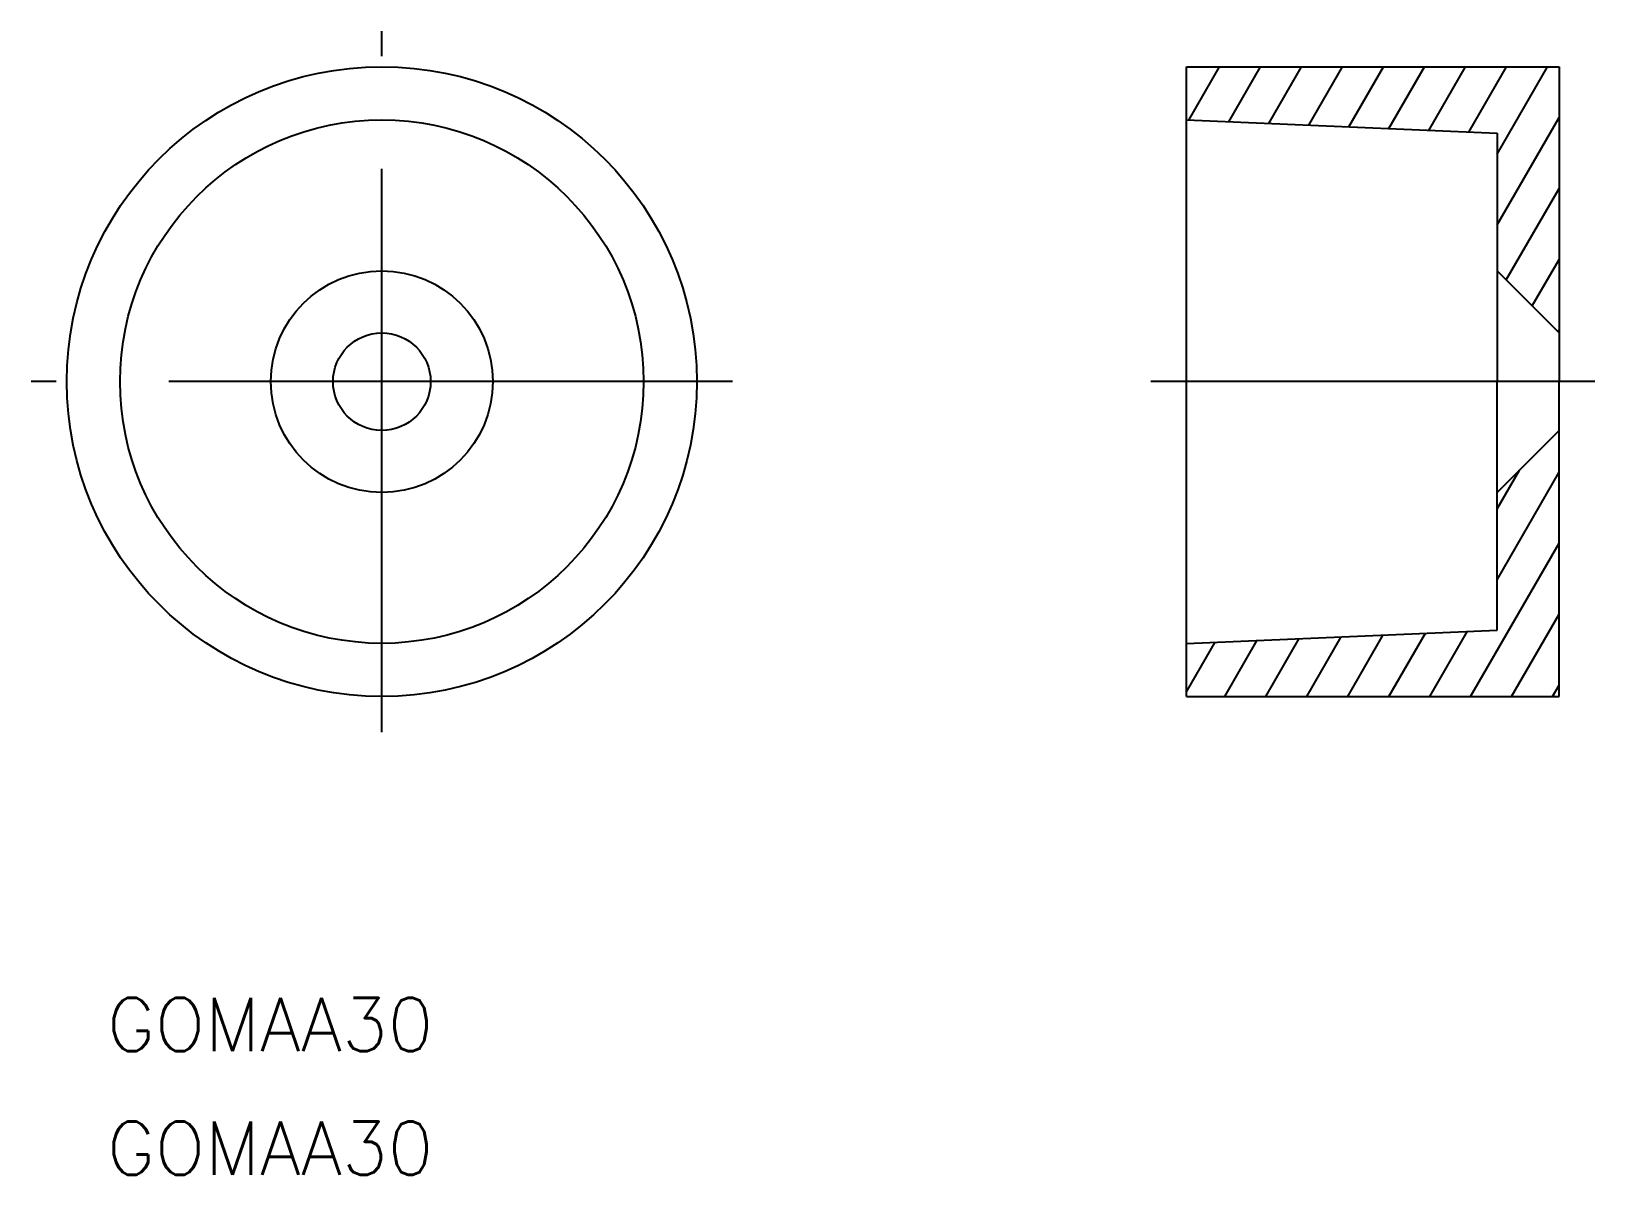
# Model space of a CAD drawing. Extents: x -19.8 to 68.3, y -44.7 to 19.8.
import ezdxf

# ---------------------------------------------------------------- set-up
doc = ezdxf.new("R2010")
doc.units = 0
doc.linetypes.add('CENTER', pattern=[50.8, 31.75, -6.35, 6.35, -6.35])
doc.layers.get('0').update_dxf_attribs({"linetype": 'CONTINUOUS'})
doc.layers.add('CENTER', color=1, linetype='CENTER')
doc.styles.get("Standard").update_dxf_attribs({"font": 'txt.shx', "height": 3, "bigfont": 'bigfont.shx'})

msp = doc.modelspace()

# ---------------------------------------------------------------- linework, layer by layer
at = {"color": 7, "linetype": 'CONTINUOUS'}
for p, q in [((45.333, 17.75), (66.333, 17.75)), ((45.333, -17.75), (45.333, 17.75)), ((66.333, 17.75), (66.333, 0)), ((45.333, 14.75), (62.833, 14)), ((62.833, 14), (62.833, 0)), ((62.833, 6.25), (66.333, 2.75)), ((62.833, -14), (62.833, 0)), ((66.333, -17.75), (66.333, 0)), ((62.833, -6.25), (66.333, -2.75)), ((45.333, -14.75), (62.833, -14)), ((45.333, -17.75), (66.333, -17.75))]:
    msp.add_line(p, q, dxfattribs=at)
at = {"color": 3, "linetype": 'CONTINUOUS'}
for p, q in [((45.463, 14.744), (47.198, 17.75)), ((47.717, 14.648), (49.508, 17.75)), ((49.97, 14.551), (51.817, 17.75)), ((52.224, 14.455), (54.127, 17.75)), ((54.478, 14.358), (56.436, 17.75)), ((56.731, 14.262), (58.745, 17.75)), ((58.985, 14.165), (61.055, 17.75)), ((61.239, 14.068), (63.364, 17.75)), ((62.833, 12.831), (65.674, 17.75)), ((62.833, 8.831), (66.333, 14.893)), ((63.353, 5.73), (66.333, 10.893)), ((64.817, 4.266), (66.333, 6.893)), ((66.281, 2.802), (66.333, 2.893)), ((62.833, -7.169), (64.089, -4.994)), ((62.833, -11.169), (66.333, -5.107)), ((61.343, -17.75), (66.333, -9.107)), ((63.653, -17.75), (66.333, -13.107)), ((59.034, -17.75), (61.158, -14.072)), ((45.333, -17.48), (46.95, -14.681)), ((47.487, -17.75), (49.318, -14.579)), ((49.796, -17.75), (51.686, -14.478)), ((52.106, -17.75), (54.054, -14.376)), ((54.415, -17.75), (56.422, -14.275)), ((56.725, -17.75), (58.79, -14.173)), ((65.962, -17.75), (66.333, -17.107))]:
    msp.add_line(p, q, dxfattribs=at)
at = {"color": 7, "linetype": 'CONTINUOUS'}
for radius in [17.75, 14.75, 6.25, 2.75]:
    msp.add_circle((0, 0), radius, dxfattribs=at)
at = {"layer": 'CENTER', "color": 1, "linetype": 'CENTER'}
for p, q in [((0, -19.75), (0, 19.75)), ((19.75, 0), (-19.75, 0)), ((68.333, 0), (43.333, 0))]:
    msp.add_line(p, q, dxfattribs=at)

# ---------------------------------------------------------------- texts
at = {"color": 7, "linetype": 'CONTINUOUS'}
for p in [(-15.487, -37.731), (-15.487, -44.702)]:
    msp.add_text('GOMAA30', height=3, dxfattribs=at).set_placement(p)

doc.saveas('drawing.dxf')
